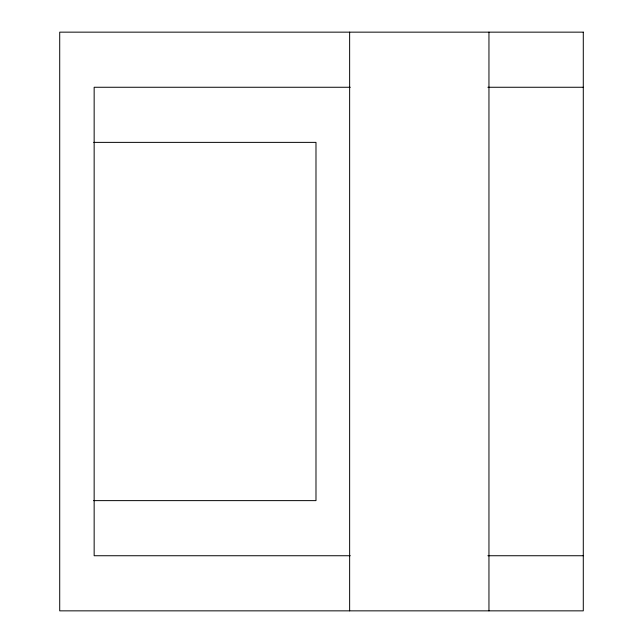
<?xml version="1.0" encoding="UTF-8"?>
<svg xmlns="http://www.w3.org/2000/svg" width="643" height="643" viewBox="0 0 643 643"><rect width="100%" height="100%" fill="white"/><g stroke="black" fill="none" stroke-linecap="round" stroke-linejoin="round"><path stroke-width="0.96" d="M350.274 87.263L94.151 87.263L94.151 555.737L350.274 555.737M487.876 87.263L583.289 87.263M93.741 142.376L315.986 142.376L315.986 500.624L93.653 500.624M487.876 555.737L583.289 555.737M488.953 32.15L488.953 610.85M349.639 32.15L349.639 610.85M583.289 32.15L59.711 32.15L59.711 610.85L583.289 610.85L583.289 32.15"/></g></svg>
